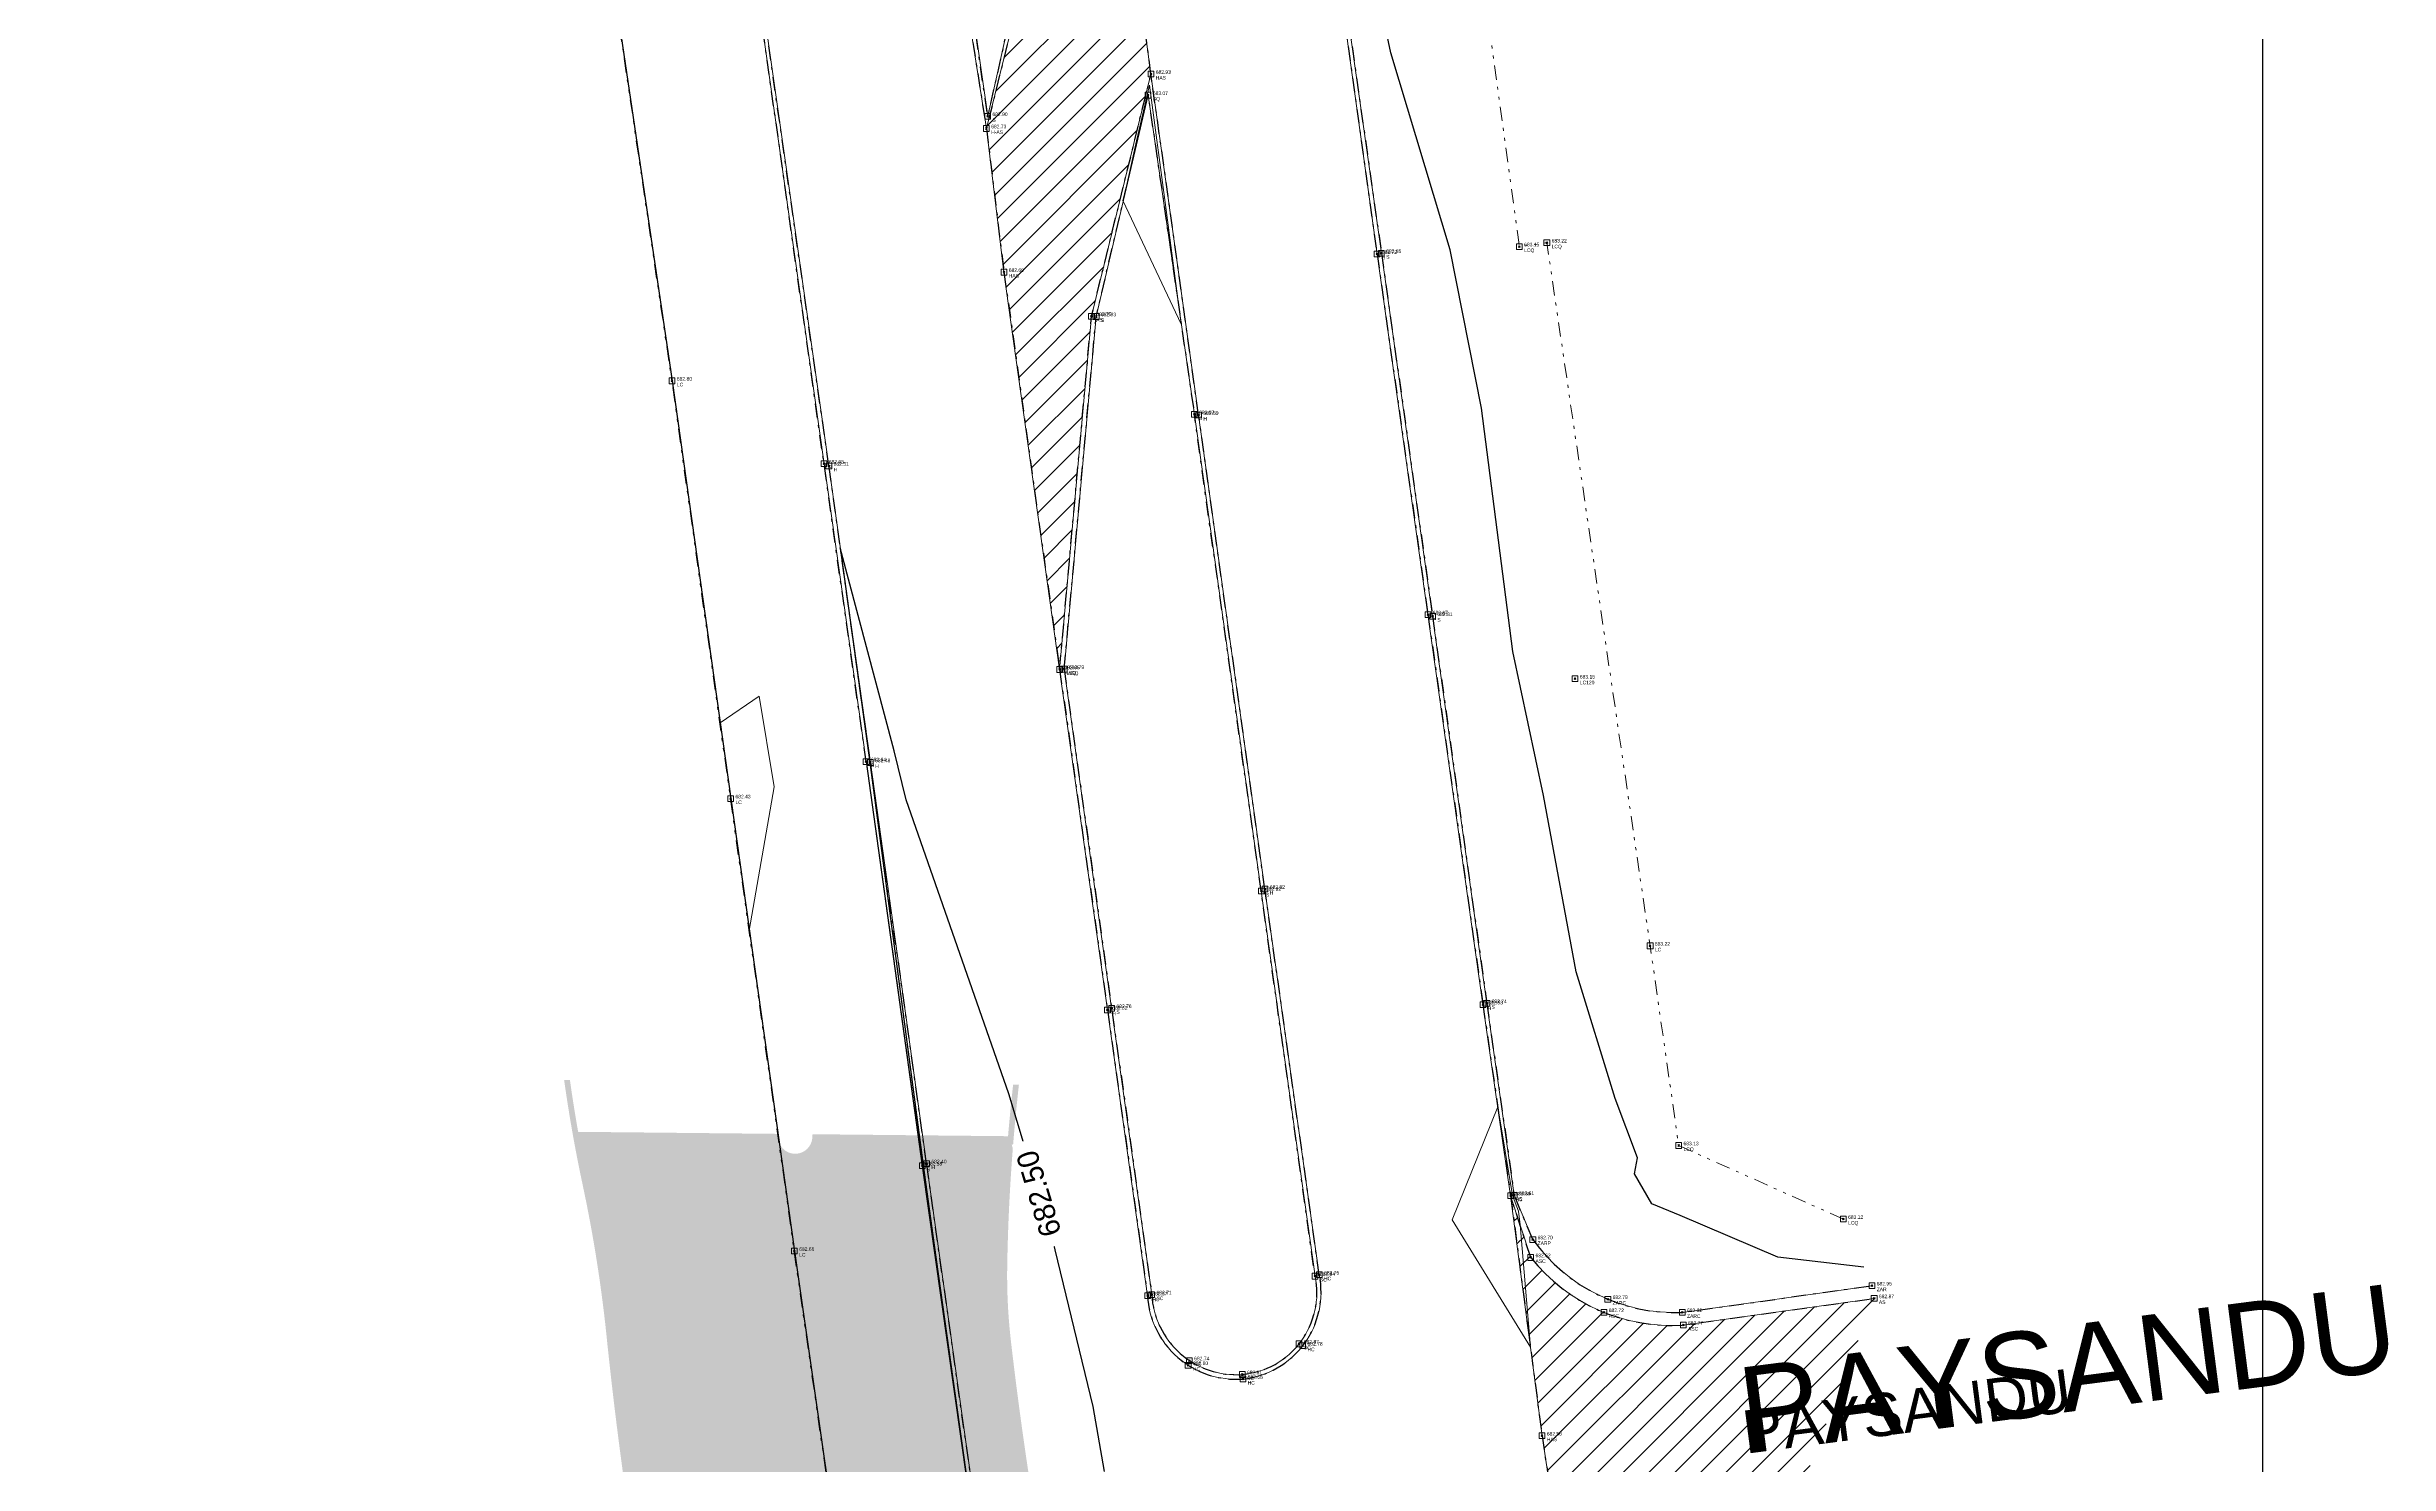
# Model space of a CAD drawing. Extents: x 350769 to 354978, y 6304672 to 6307963.
# Drawn here: x 352722.7 to 352804.4, y 6305729.8 to 6305779.3 of the extents above; entities that cross this region are included whole.
import ezdxf

# ---------------------------------------------------------------- set-up
doc = ezdxf.new("R2010")
doc.units = 0
doc.header["$PDMODE"] = 35
doc.header["$PDSIZE"] = 0.03
for name, pattern in [('4.0 - LO RECABARREN - DESNIVEL NUEVO$0$HIDDEN', [0.375, 0.25, -0.125]), ('CONTINUOS', [0]), ('DASHED', [19.049999999999997, 12.7, -6.35]), ('DIVIDE', [1.25, 0.5, -0.25, 0, -0.25, 0, -0.25]), ('JPG_DASHDOT', [1, 0.5, -0.25, 0, -0.25])]:
    doc.linetypes.add(name, pattern=pattern)
doc.layers.get('0').update_dxf_attribs({"linetype": 'CONTINUOUS'})
for name, color, linetype in [('03_S2_Pav ext_Borde vereda', 7, 'CONTINUOUS'), ('1-CALLE_NOMBRE', 6, 'CONTINUOUS'), ('1-coordenadas', 8, 'CONTINUOUS'), ('1-LINEA DE CIERRO', 7, 'DIVIDE'), ('1-PAVIMENTO', 161, 'CONTINUOUS'), ('1-SOLERA', 212, 'CONTINUOUS'), ('2-ACHURADO PAVIMENTO ASFALTICO 2', 233, 'CONTINUOUS'), ('C-TINN', 5, 'CONTINUOUS'), ('C-TOPO - BORDE - 2', 7, 'CONTINUOUS'), ('C-TOPO-MAJR', 9, 'CONTINUOUS'), ('C-TOPO-MINR', 8, 'CONTINUOUS'), ('TOP-URB-SOLERAS', 2, 'JPG_DASHDOT'), ('V-NODE-TEXT DIC 2012', 31, 'CONTINUOUS')]:
    doc.layers.add(name, color=color, linetype=linetype)
doc.layers.add('0_ASD_TOPOGRAFIA_ELEMENTOS', color=9, linetype='CONTINUOS', lineweight=5, true_color=0xbdbdbd)
doc.styles.add('A', font='arial.ttf', dxfattribs={"height": 2})
pattern_1 = [(45, (38000, -3000), (-0.4490128060534576, 0.4490128060534577), [])]

# ---------------------------------------------------------------- blocks, each defined once
blk = doc.blocks.new('COORDENADAS')
at = {"layer": '1-coordenadas'}
blk.add_line((620, -900.625), (620, -0.625), dxfattribs=at)
blk = doc.blocks.new('TOPOGRAFIA')
at = {"layer": '2-ACHURADO PAVIMENTO ASFALTICO 2', "lineweight": 0, "true_color": 0xbdbdbd}
h = blk.add_hatch(dxfattribs=at)
h.set_pattern_fill('ANSI31', color=9, scale=0.2)
h.set_pattern_definition(pattern_1)
h.paths.add_polyline_path([(390760.1710000001, 6302786.205), (390757.925, 6302801.764), (390756.3220000001, 6302813.174), (390755.929, 6302812.227999999), (390756.685, 6302806.067000001), (390757.278, 6302800.903), (390757.6110000001, 6302796.793), (390757.571, 6302791.91), (390757.228, 6302786.353999999), (390756.873, 6302782.057999999), (390755.478, 6302776.427999999), (390756.0900000001, 6302771.418), (390758.0300000001, 6302757.561000001), (390759.143, 6302769.879), (390761.216, 6302778.327000001)])
h = blk.add_hatch(dxfattribs=at)
h.set_pattern_fill('ANSI31', color=9, scale=0.2)
h.set_pattern_definition(pattern_1)
h.paths.add_polyline_path([(390786.439, 6302735.624), (390779.7800000001, 6302734.695, -0.2464373752287897), (390774.4620000001, 6302737.052999999), (390773.76, 6302739.208), (390774.855, 6302730.836), (390775.929, 6302723.708, -0.2550313273127172), (390779.4920000075, 6302728.205000003, -0.0543090190354028), (390781.021, 6302728.666), (390783.955, 6302729.134)])
at = {"layer": '1-coordenadas', "color": 9, "linetype": '4.0 - LO RECABARREN - DESNIVEL NUEVO$0$HIDDEN', "lineweight": 0, "ltscale": 50, "true_color": 0xbdbdbd}
blk.add_line((390800, 6302300), (390800, 6303200), dxfattribs=at)
at = {"layer": '1-LINEA DE CIERRO', "color": 9, "lineweight": 0, "true_color": 0xbdbdbd, "flags": 128}
blk.add_lwpolyline([(390785.365, 6302738.391), (390779.623, 6302740.958), (390778.626, 6302747.921), (390775.024, 6302772.443), (390774.0670000001, 6302772.31), (390769.509, 6302805.522000001), (390768.473, 6302812.72), (390771.902, 6302817.35), (390780.607, 6302818.615), (390792.6710000001, 6302820.357999999)], dxfattribs=at)
at = {"layer": '1-LINEA DE CIERRO', "color": 9, "true_color": 0xbdbdbd, "flags": 128}
blk.add_lwpolyline([(390762.163, 6302641.971), (390760.023, 6302657.561000001), (390756.9520000001, 6302678.999), (390754.798, 6302694.328), (390752.915, 6302707.616), (390750.911, 6302722.414), (390748.782, 6302737.275), (390746.558, 6302753.057), (390744.515, 6302767.628), (390742.0900000001, 6302784.042), (390741.08, 6302791.2), (390740.24, 6302797.234), (390738.435, 6302810.444), (390737.3282580592, 6302818.15497294)], dxfattribs=at)
at = {"layer": '1-PAVIMENTO', "color": 9, "lineweight": 0, "true_color": 0xbdbdbd, "flags": 128}
for points in [[(390756.3220000001, 6302813.174), (390755.929, 6302812.227999999), (390756.685, 6302806.067000001), (390757.278, 6302800.903), (390757.6110000001, 6302796.793), (390757.571, 6302791.91), (390757.228, 6302786.353999999), (390756.873, 6302782.057999999), (390755.478, 6302776.427999999)], [(390761.216, 6302778.327000001), (390760.1710000001, 6302786.205)], [(390767.19, 6302785.822000001), (390769.102, 6302772.047999999)], [(390754.3120000001, 6302783.779), (390755.478, 6302776.427999999)], [(390749.982, 6302764.66), (390747.698, 6302780.609)], [(390758.0300000001, 6302757.561000001), (390759.143, 6302769.879), (390761.216, 6302778.327000001)], [(390762.878, 6302766.433999999), (390761.216, 6302778.327000001)], [(390755.478, 6302776.427999999), (390756.0900000001, 6302771.418)], [(390769.102, 6302772.047999999), (390770.878, 6302759.473999999)], [(390756.0900000001, 6302771.418), (390758.0300000001, 6302757.561000001)], [(390765.1920000001, 6302749.901000001), (390762.878, 6302766.433999999)], [(390751.43, 6302754.317000001), (390749.982, 6302764.66)], [(390770.878, 6302759.473999999), (390772.794, 6302745.872)], [(390758.0300000001, 6302757.561000001), (390759.701, 6302745.685)], [(390753.391, 6302740.328), (390751.43, 6302754.317000001)], [(390767.088, 6302736.449), (390765.1920000001, 6302749.901000001)], [(390759.701, 6302745.685), (390761.097, 6302735.72)], [(390772.794, 6302745.872), (390773.76, 6302739.208)], [(390755.6170000001, 6302724.547999999), (390753.391, 6302740.328)], [(390773.76, 6302739.208), (390774.855, 6302730.836)], [(390774.4620000001, 6302737.052999999), (390773.76, 6302739.208)], [(390774.855, 6302730.836), (390775.929, 6302723.708)]]:
    blk.add_lwpolyline(points, dxfattribs=at)
for points in [[(390774.4620000001, 6302737.052999999, 0.2464373752287904), (390779.7800000001, 6302734.695), (390786.439, 6302735.624)], [(390761.097, 6302735.72, 0.4203669384706797), (390764.422, 6302732.812999999)], [(390764.422, 6302732.812999999, 0.4425734967407398), (390767.0879999993, 6302736.449)]]:
    blk.add_lwpolyline(points, format="xyb", dxfattribs=at)
at = {"layer": '1-SOLERA', "color": 9, "lineweight": 0, "true_color": 0xbdbdbd, "flags": 128}
for points in [[(390756.6870000001, 6302782.083), (390755.521, 6302776.853999999), (390753.3610000001, 6302791.912), (390752.259, 6302799.841), (390750.855, 6302809.772000001), (390749.511, 6302819.437999999, -0.3170334047111049), (390751.4570000001, 6302821.647000001), (390753.467, 6302821.812000001)], [(390758.189, 6302757.571), (390759.845, 6302745.743), (390761.245, 6302735.757, 0.4196226691646576), (390764.4, 6302732.972, 0.4490223630162601), (390766.94, 6302736.402000001), (390765.061, 6302749.833), (390762.729, 6302766.457)], [(390774.535, 6302737.677999999, 0.2540334593744603), (390779.7460000001, 6302735.139), (390786.363, 6302736.068)]]:
    blk.add_lwpolyline(points, format="xyb", dxfattribs=at)
for points in [[(390751.283, 6302754.348999999), (390749.813, 6302764.737000001), (390747.58, 6302780.592999999), (390745.8820000001, 6302792.537), (390744.304, 6302803.754), (390743.222, 6302811.402000001), (390741.9960000001, 6302820.31)], [(390767.3060000001, 6302785.82), (390769.254, 6302772.079)], [(390758.189, 6302757.571), (390759.3060000001, 6302769.871), (390761.114, 6302777.592), (390762.729, 6302766.457)], [(390769.254, 6302772.079), (390771.039, 6302759.417)], [(390771.039, 6302759.417), (390772.9310000001, 6302745.916)], [(390772.9310000001, 6302745.916), (390773.886, 6302739.223999999)], [(390774.535, 6302737.677999999), (390773.886, 6302739.223999999)]]:
    blk.add_lwpolyline(points, dxfattribs=at)
at = {"layer": '1-SOLERA', "color": 9, "true_color": 0xbdbdbd, "flags": 128}
blk.add_lwpolyline([(390751.283, 6302754.348999999), (390753.2410000001, 6302740.253), (390755.473, 6302724.509), (390758.035, 6302706.453), (390760.221, 6302690.906), (390762.51, 6302674.607000001), (390764.594, 6302659.755)], dxfattribs=at)
at = {"layer": 'C-TINN', "color": 9, "linetype": 'Continuous', "lineweight": 0, "true_color": 0xbdbdbd}
for points, elevation in [([(390761.1160000001, 6302778.227), (390761.1160000001, 6302778.426999999), (390761.316, 6302778.426999999), (390761.316, 6302778.227), (390761.1160000001, 6302778.227)], 682.927), ([(390761.014, 6302777.492000001), (390761.014, 6302777.692), (390761.214, 6302777.692), (390761.214, 6302777.492000001), (390761.014, 6302777.492000001)], 683.066), ([(390755.3780000001, 6302776.328000001), (390755.3780000001, 6302776.528), (390755.578, 6302776.528), (390755.578, 6302776.328000001), (390755.3780000001, 6302776.328000001)], 682.73), ([(390755.4210000001, 6302776.754000001), (390755.4210000001, 6302776.954), (390755.621, 6302776.954), (390755.621, 6302776.754000001), (390755.4210000001, 6302776.754000001)], 682.898), ([(390773.967, 6302772.21), (390773.967, 6302772.409999999), (390774.167, 6302772.409999999), (390774.167, 6302772.21), (390773.967, 6302772.21)], 683.147), ([(390774.924, 6302772.343), (390774.924, 6302772.543), (390775.124, 6302772.543), (390775.124, 6302772.343), (390774.924, 6302772.343)], 683.219), ([(390769.0020000001, 6302771.948000001), (390769.0020000001, 6302772.148), (390769.202, 6302772.148), (390769.202, 6302771.948000001), (390769.0020000001, 6302771.948000001)], 682.718), ([(390769.1540000001, 6302771.979), (390769.1540000001, 6302772.179), (390769.354, 6302772.179), (390769.354, 6302771.979), (390769.1540000001, 6302771.979)], 682.854), ([(390755.9900000001, 6302771.318), (390755.9900000001, 6302771.517999999), (390756.19, 6302771.517999999), (390756.19, 6302771.318), (390755.9900000001, 6302771.318)], 682.691), ([(390759.043, 6302769.779), (390759.043, 6302769.978999999), (390759.243, 6302769.978999999), (390759.243, 6302769.779), (390759.043, 6302769.779)], 682.747), ([(390759.206, 6302769.771000001), (390759.206, 6302769.971), (390759.406, 6302769.971), (390759.406, 6302769.771000001), (390759.206, 6302769.771000001)], 682.928), ([(390744.4150000001, 6302767.528), (390744.4150000001, 6302767.727999999), (390744.615, 6302767.727999999), (390744.615, 6302767.528), (390744.4150000001, 6302767.528)], 682.802), ([(390762.629, 6302766.357000001), (390762.629, 6302766.557), (390762.829, 6302766.557), (390762.829, 6302766.357000001), (390762.629, 6302766.357000001)], 682.974), ([(390762.7780000001, 6302766.334000001), (390762.7780000001, 6302766.534), (390762.978, 6302766.534), (390762.978, 6302766.334000001), (390762.7780000001, 6302766.334000001)], 682.886), ([(390749.7130000001, 6302764.637), (390749.7130000001, 6302764.836999999), (390749.913, 6302764.836999999), (390749.913, 6302764.637), (390749.7130000001, 6302764.637)], 682.652), ([(390749.8820000001, 6302764.560000001), (390749.8820000001, 6302764.76), (390750.082, 6302764.76), (390750.082, 6302764.560000001), (390749.8820000001, 6302764.560000001)], 682.508), ([(390770.7780000001, 6302759.374000001), (390770.7780000001, 6302759.574), (390770.978, 6302759.574), (390770.978, 6302759.374000001), (390770.7780000001, 6302759.374000001)], 682.666), ([(390770.939, 6302759.317000001), (390770.939, 6302759.517), (390771.139, 6302759.517), (390771.139, 6302759.317000001), (390770.939, 6302759.317000001)], 682.811), ([(390757.9300000001, 6302757.461), (390757.9300000001, 6302757.660999999), (390758.13, 6302757.660999999), (390758.13, 6302757.461), (390757.9300000001, 6302757.461)], 682.647), ([(390758.0890000001, 6302757.471000001), (390758.0890000001, 6302757.671), (390758.289, 6302757.671), (390758.289, 6302757.471000001), (390758.0890000001, 6302757.471000001)], 682.789), ([(390775.908, 6302757.137), (390775.908, 6302757.336999999), (390776.108, 6302757.336999999), (390776.108, 6302757.137), (390775.908, 6302757.137)], 683.146), ([(390751.183, 6302754.249000001), (390751.183, 6302754.449), (390751.383, 6302754.449), (390751.383, 6302754.249000001), (390751.183, 6302754.249000001)], 682.641), ([(390751.33, 6302754.217), (390751.33, 6302754.416999999), (390751.53, 6302754.416999999), (390751.53, 6302754.217), (390751.33, 6302754.217)], 682.479), ([(390746.4580000001, 6302752.957), (390746.4580000001, 6302753.157), (390746.658, 6302753.157), (390746.658, 6302752.957), (390746.4580000001, 6302752.957)], 682.433), ([(390764.961, 6302749.733), (390764.961, 6302749.932999999), (390765.161, 6302749.932999999), (390765.161, 6302749.733), (390764.961, 6302749.733)], 682.923), ([(390765.092, 6302749.801), (390765.092, 6302750.000999999), (390765.292, 6302750.000999999), (390765.292, 6302749.801), (390765.092, 6302749.801)], 682.822), ([(390778.526, 6302747.821), (390778.526, 6302748.021), (390778.726, 6302748.021), (390778.726, 6302747.821), (390778.526, 6302747.821)], 683.216), ([(390759.601, 6302745.585), (390759.601, 6302745.784999999), (390759.801, 6302745.784999999), (390759.801, 6302745.585), (390759.601, 6302745.585)], 682.618), ([(390759.745, 6302745.643), (390759.745, 6302745.842999999), (390759.945, 6302745.842999999), (390759.945, 6302745.643), (390759.745, 6302745.643)], 682.76), ([(390772.694, 6302745.772000001), (390772.694, 6302745.972), (390772.894, 6302745.972), (390772.894, 6302745.772000001), (390772.694, 6302745.772000001)], 682.628), ([(390772.831, 6302745.816000001), (390772.831, 6302746.016), (390773.031, 6302746.016), (390773.031, 6302745.816000001), (390772.831, 6302745.816000001)], 682.74), ([(390779.5230000001, 6302740.858), (390779.5230000001, 6302741.057999999), (390779.723, 6302741.057999999), (390779.723, 6302740.858), (390779.5230000001, 6302740.858)], 683.129), ([(390753.141, 6302740.153), (390753.141, 6302740.352999999), (390753.341, 6302740.352999999), (390753.341, 6302740.153), (390753.141, 6302740.153)], 682.53), ([(390753.2910000001, 6302740.228), (390753.2910000001, 6302740.427999999), (390753.491, 6302740.427999999), (390753.491, 6302740.228), (390753.2910000001, 6302740.228)], 682.402), ([(390773.6600000001, 6302739.108), (390773.6600000001, 6302739.307999999), (390773.86, 6302739.307999999), (390773.86, 6302739.108), (390773.6600000001, 6302739.108)], 682.389), ([(390773.786, 6302739.124000001), (390773.786, 6302739.324), (390773.986, 6302739.324), (390773.986, 6302739.124000001), (390773.786, 6302739.124000001)], 682.613), ([(390785.265, 6302738.291), (390785.265, 6302738.490999999), (390785.465, 6302738.490999999), (390785.465, 6302738.291), (390785.265, 6302738.291)], 683.123), ([(390748.6820000001, 6302737.175000001), (390748.6820000001, 6302737.375), (390748.882, 6302737.375), (390748.882, 6302737.175000001), (390748.6820000001, 6302737.175000001)], 682.663), ([(390774.435, 6302737.578000001), (390774.435, 6302737.778), (390774.635, 6302737.778), (390774.635, 6302737.578000001), (390774.435, 6302737.578000001)], 682.703), ([(390766.8400000001, 6302736.302), (390766.8400000001, 6302736.501999999), (390767.04, 6302736.501999999), (390767.04, 6302736.302), (390766.8400000001, 6302736.302)], 682.843), ([(390766.988, 6302736.349), (390766.988, 6302736.549), (390767.188, 6302736.549), (390767.188, 6302736.349), (390766.988, 6302736.349)], 682.752), ([(390774.362, 6302736.953000001), (390774.362, 6302737.153), (390774.562, 6302737.153), (390774.562, 6302736.953000001), (390774.362, 6302736.953000001)], 682.623), ([(390760.9970000001, 6302735.62), (390760.9970000001, 6302735.819999999), (390761.197, 6302735.819999999), (390761.197, 6302735.62), (390760.9970000001, 6302735.62)], 682.574), ([(390761.145, 6302735.657000001), (390761.145, 6302735.857), (390761.345, 6302735.857), (390761.345, 6302735.657000001), (390761.145, 6302735.657000001)], 682.71), ([(390777.0500000001, 6302735.497), (390777.0500000001, 6302735.697), (390777.25, 6302735.697), (390777.25, 6302735.497), (390777.0500000001, 6302735.497)], 682.79), ([(390786.2630000001, 6302735.968), (390786.2630000001, 6302736.168), (390786.463, 6302736.168), (390786.463, 6302735.968), (390786.2630000001, 6302735.968)], 682.952), ([(390786.3390000001, 6302735.524), (390786.3390000001, 6302735.723999999), (390786.539, 6302735.723999999), (390786.539, 6302735.524), (390786.3390000001, 6302735.524)], 682.868), ([(390776.9160000001, 6302735.04), (390776.9160000001, 6302735.239999999), (390777.116, 6302735.239999999), (390777.116, 6302735.04), (390776.9160000001, 6302735.04)], 682.722), ([(390779.646, 6302735.039000001), (390779.646, 6302735.239), (390779.846, 6302735.239), (390779.846, 6302735.039000001), (390779.646, 6302735.039000001)], 682.821), ([(390766.282, 6302733.941000001), (390766.282, 6302734.141), (390766.482, 6302734.141), (390766.482, 6302733.941000001), (390766.282, 6302733.941000001)], 682.873), ([(390766.4090000001, 6302733.874000001), (390766.4090000001, 6302734.074), (390766.609, 6302734.074), (390766.609, 6302733.874000001), (390766.4090000001, 6302733.874000001)], 682.78), ([(390779.6800000001, 6302734.595000001), (390779.6800000001, 6302734.795), (390779.88, 6302734.795), (390779.88, 6302734.595000001), (390779.6800000001, 6302734.595000001)], 682.774), ([(390762.4140000001, 6302733.193), (390762.4140000001, 6302733.392999999), (390762.614, 6302733.392999999), (390762.614, 6302733.193), (390762.4140000001, 6302733.193)], 682.603), ([(390762.4580000001, 6302733.357000001), (390762.4580000001, 6302733.557), (390762.658, 6302733.557), (390762.658, 6302733.357000001), (390762.4580000001, 6302733.357000001)], 682.743), ([(390764.3000000001, 6302732.872), (390764.3000000001, 6302733.072), (390764.5, 6302733.072), (390764.5, 6302732.872), (390764.3000000001, 6302732.872)], 682.806), ([(390764.3220000001, 6302732.713), (390764.3220000001, 6302732.913), (390764.522, 6302732.913), (390764.522, 6302732.713), (390764.3220000001, 6302732.713)], 682.68), ([(390774.755, 6302730.736), (390774.755, 6302730.936), (390774.955, 6302730.936), (390774.955, 6302730.736), (390774.755, 6302730.736)], 682.565)]:
    blk.add_lwpolyline(points, dxfattribs=dict(at, elevation=elevation))
for p in [(390761.216, 6302778.327, 682.927), (390761.114, 6302777.592, 683.066), (390755.521, 6302776.854, 682.898), (390755.478, 6302776.428, 682.73), (390775.024, 6302772.443, 683.219), (390769.102, 6302772.048, 682.718), (390769.254, 6302772.079, 682.854), (390774.067, 6302772.31, 683.147), (390756.0900000001, 6302771.418, 682.691), (390759.143, 6302769.879, 682.747), (390759.306, 6302769.871, 682.928), (390744.515, 6302767.628, 682.802), (390762.729, 6302766.457, 682.974), (390762.8780000001, 6302766.434, 682.886), (390749.813, 6302764.737, 682.652), (390749.982, 6302764.66, 682.508), (390770.8780000001, 6302759.474, 682.666), (390771.039, 6302759.417, 682.811), (390758.0300000001, 6302757.561, 682.647), (390758.189, 6302757.571, 682.789), (390776.008, 6302757.237, 683.146), (390751.283, 6302754.349, 682.641), (390751.43, 6302754.317, 682.479), (390746.558, 6302753.057, 682.433), (390765.061, 6302749.833, 682.923), (390765.192, 6302749.901, 682.822), (390778.626, 6302747.921, 683.216), (390759.701, 6302745.685, 682.618), (390759.845, 6302745.743, 682.76), (390772.794, 6302745.872, 682.628), (390772.931, 6302745.916, 682.74), (390779.623, 6302740.958, 683.129), (390753.241, 6302740.253, 682.53), (390753.391, 6302740.328, 682.402), (390773.76, 6302739.208, 682.389), (390773.886, 6302739.224, 682.613), (390785.365, 6302738.391, 683.123), (390748.782, 6302737.275, 682.663), (390774.535, 6302737.678, 682.703), (390774.462, 6302737.053, 682.623), (390761.097, 6302735.72, 682.574), (390761.245, 6302735.757, 682.71), (390766.94, 6302736.402, 682.843), (390767.088, 6302736.449, 682.752), (390786.363, 6302736.068, 682.952), (390777.016, 6302735.14, 682.722), (390777.15, 6302735.597, 682.79), (390779.746, 6302735.139, 682.821), (390786.439, 6302735.624, 682.868), (390766.382, 6302734.041, 682.873), (390779.7800000001, 6302734.695, 682.774), (390762.514, 6302733.293, 682.603), (390762.558, 6302733.457, 682.743), (390766.509, 6302733.974, 682.78), (390764.4, 6302732.972, 682.806), (390764.422, 6302732.813, 682.68), (390774.855, 6302730.836, 682.565)]:
    blk.add_point(p, dxfattribs=at)
at = {"layer": 'C-TOPO - BORDE - 2', "color": 9, "true_color": 0xbdbdbd, "elevation": 679.8199999999999}
blk.add_lwpolyline([(390715.297, 6302815.121), (390726.192, 6302816.616), (390735.997, 6302817.971), (390737.335, 6302818.108), (390738.435, 6302810.444), (390740.24, 6302797.234), (390741.08, 6302791.2), (390742.0900000001, 6302784.042), (390744.515, 6302767.628), (390746.558, 6302753.057), (390748.782, 6302737.275), (390750.911, 6302722.414), (390752.915, 6302707.616), (390754.798, 6302694.328), (390756.952, 6302678.999), (390760.023, 6302657.561), (390762.163, 6302641.971)], dxfattribs=at)
at = {"layer": 'C-TOPO-MAJR', "color": 9, "linetype": 'Continuous', "lineweight": -3, "true_color": 0xbdbdbd, "elevation": 682.5}
blk.add_lwpolyline([(390759.590580247, 6302729.586271605), (390759.202046729, 6302731.856785047), (390757.781627907, 6302737.702511627), (390756.2538703704, 6302742.75849074), (390752.6795755396, 6302753.012884892), (390752.255, 6302754.7225), (390750.3814482759, 6302761.806758621), (390751.4109444444, 6302754.321148148), (390752.1757058823, 6302748.525941176), (390753.27615625, 6302740.270578125), (390753.6602941177, 6302737.481529412), (390755.3335, 6302725.493)], dxfattribs=at)
at = {"layer": 'C-TOPO-MAJR', "color": 9, "linetype": 'Continuous', "lineweight": 0, "true_color": 0xbdbdbd, "elevation": 682.5}
for points in [[(390747.2058608696, 6302748.459634783), (390748.0799951923, 6302753.473173077), (390747.5538219179, 6302756.630333333), (390746.1870487805, 6302755.702682926)], [(390774.093, 6302738.18575641), (390774.0339649682, 6302738.667140127), (390773.8224375, 6302739.215928571), (390773.3113556486, 6302742.302995816), (390771.7198016529, 6302738.364338843), (390774.4505965909, 6302733.927931818), (390774.093, 6302738.18575641)]]:
    blk.add_lwpolyline(points, dxfattribs=at)
at = {"layer": 'C-TOPO-MINR', "color": 9, "linetype": 'Continuous', "lineweight": -3, "true_color": 0xbdbdbd, "elevation": 683}
blk.add_lwpolyline([(390786.0828596492, 6302736.720070176), (390783.0764668875, 6302737.066509934), (390779.6745162338, 6302738.520821429), (390778.6819469027, 6302738.917973451), (390778.0822676057, 6302739.964760563), (390778.1887500001, 6302740.524499999), (390777.4038020566, 6302742.602169666), (390776.0417142857, 6302747.011168067), (390774.9014926108, 6302753.165901477), (390773.8424059702, 6302758.187089552), (390772.74225, 6302766.669312499), (390771.6522866895, 6302772.194105802), (390769.5870625, 6302779.069256945), (390768.1578720379, 6302785.835696682)], dxfattribs=at)
at = {"layer": 'C-TOPO-MINR', "color": 9, "linetype": 'Continuous', "lineweight": 0, "true_color": 0xbdbdbd, "elevation": 683}
blk.add_lwpolyline([(390760.2493043479, 6302773.899347826), (390762.2725869565, 6302769.603847827), (390761.7608, 6302773.500733334), (390761.1624316547, 6302777.940992806), (390760.7062068966, 6302775.996206896), (390760.2493043479, 6302773.899347826)], dxfattribs=at)
at = {"layer": 'V-NODE-TEXT DIC 2012', "color": 9, "lineweight": 0, "true_color": 0xbdbdbd}
for p in [(390761.216, 6302778.327), (390761.114, 6302777.592), (390755.521, 6302776.854), (390755.478, 6302776.428), (390775.024, 6302772.443), (390769.102, 6302772.048), (390769.254, 6302772.079), (390774.067, 6302772.31), (390756.0900000001, 6302771.418), (390759.143, 6302769.879), (390759.306, 6302769.871), (390744.515, 6302767.628), (390762.729, 6302766.457), (390762.8780000001, 6302766.434), (390749.813, 6302764.737), (390749.982, 6302764.66), (390770.8780000001, 6302759.474), (390771.039, 6302759.417), (390758.0300000001, 6302757.561), (390758.189, 6302757.571), (390776.008, 6302757.237), (390751.283, 6302754.349), (390751.43, 6302754.317), (390746.558, 6302753.057), (390765.061, 6302749.833), (390765.192, 6302749.901), (390778.626, 6302747.921), (390759.701, 6302745.685), (390759.845, 6302745.743), (390772.794, 6302745.872), (390772.931, 6302745.916), (390779.623, 6302740.958), (390753.241, 6302740.253), (390753.391, 6302740.328), (390773.76, 6302739.208), (390773.886, 6302739.224), (390785.365, 6302738.391), (390748.782, 6302737.275), (390774.535, 6302737.678), (390774.462, 6302737.053), (390761.097, 6302735.72), (390761.245, 6302735.757), (390766.94, 6302736.402), (390767.088, 6302736.449), (390786.363, 6302736.068), (390777.016, 6302735.14), (390777.15, 6302735.597), (390779.746, 6302735.139), (390786.439, 6302735.624), (390766.382, 6302734.041), (390779.7800000001, 6302734.695), (390762.514, 6302733.293), (390762.558, 6302733.457), (390766.509, 6302733.974), (390764.4, 6302732.972), (390764.422, 6302732.813), (390774.855, 6302730.836)]:
    blk.add_point(p, dxfattribs=at)
at = {"layer": '1-CALLE_NOMBRE', "color": 9, "lineweight": 0, "true_color": 0xbdbdbd, "style": 'A'}
blk.add_text('PAYSANDU', height=3, rotation=7.390040223569411, dxfattribs=at).set_placement((390781.9578958958, 6302730.205285189))
at = {"layer": 'V-NODE-TEXT DIC 2012', "color": 9, "lineweight": 0, "true_color": 0xbdbdbd}
for s, p in [('682.93', (390761.3827893219, 6302778.335210677)), ('HAS', (390761.3827893219, 6302778.135210678)), ('SQ', (390761.2807893219, 6302777.400210679)), ('683.07', (390761.2807893219, 6302777.600210678)), ('682.73', (390755.6447893219, 6302776.436210678)), ('S', (390755.6877893219, 6302776.662210679)), ('682.90', (390755.6877893219, 6302776.862210678)), ('H-AS', (390755.6447893219, 6302776.236210679)), ('683.15', (390774.2337893219, 6302772.318210677)), ('683.22', (390775.1907893219, 6302772.451210678)), ('682.72', (390769.2687893219, 6302772.056210678)), ('H', (390769.2687893219, 6302771.856210679)), ('S', (390769.4207893219, 6302771.887210678)), ('682.85', (390769.4207893219, 6302772.087210678)), ('LCQ', (390774.2337893219, 6302772.118210678)), ('LCQ', (390775.1907893219, 6302772.251210678)), ('682.69', (390756.2567893219, 6302771.426210677)), ('HAS', (390756.2567893219, 6302771.226210678)), ('682.75', (390759.3097893219, 6302769.887210677)), ('682.93', (390759.4727893219, 6302769.879210678)), ('AS', (390759.3097893219, 6302769.687210678)), ('S', (390759.4727893219, 6302769.679210679)), ('682.80', (390744.6817893219, 6302767.636210677)), ('LC', (390744.6817893219, 6302767.436210678)), ('S', (390762.8957893219, 6302766.265210679)), ('682.97', (390762.8957893219, 6302766.465210678)), ('682.89', (390763.0447893219, 6302766.442210678)), ('H', (390763.0447893219, 6302766.242210679)), ('S', (390749.9797893219, 6302764.545210678)), ('682.65', (390749.9797893219, 6302764.745210677)), ('682.51', (390750.1487893219, 6302764.668210678)), ('H', (390750.1487893219, 6302764.468210679)), ('682.67', (390771.0447893219, 6302759.482210678)), ('H', (390771.0447893219, 6302759.282210679)), ('S', (390771.2057893219, 6302759.225210679)), ('682.81', (390771.2057893219, 6302759.425210678)), ('682.65', (390758.1967893219, 6302757.569210677)), ('682.79', (390758.3557893219, 6302757.579210678)), ('HASQ', (390758.1967893219, 6302757.369210678)), ('SQ', (390758.3557893219, 6302757.379210679)), ('683.15', (390776.1747893219, 6302757.245210677)), ('LC120', (390776.1747893219, 6302757.045210678)), ('682.64', (390751.4497893219, 6302754.357210678)), ('682.48', (390751.5967893219, 6302754.325210677)), ('S', (390751.4497893219, 6302754.157210679)), ('H', (390751.5967893219, 6302754.125210678)), ('682.43', (390746.7247893219, 6302753.065210678)), ('LC', (390746.7247893219, 6302752.865210678)), ('S', (390765.2277893219, 6302749.641210678)), ('682.92', (390765.2277893219, 6302749.841210677)), ('682.82', (390765.3587893219, 6302749.909210677)), ('H', (390765.3587893219, 6302749.709210678)), ('683.22', (390778.7927893219, 6302747.929210678)), ('LC', (390778.7927893219, 6302747.729210678)), ('682.62', (390759.8677893219, 6302745.693210677)), ('H', (390759.8677893219, 6302745.493210678)), ('S', (390760.0117893219, 6302745.551210678)), ('682.76', (390760.0117893219, 6302745.751210677)), ('682.63', (390772.9607893219, 6302745.880210678)), ('H', (390772.9607893219, 6302745.680210679)), ('S', (390773.0977893219, 6302745.724210679)), ('682.74', (390773.0977893219, 6302745.924210678)), ('683.13', (390779.7897893219, 6302740.966210677)), ('LCQ', (390779.7897893219, 6302740.766210678)), ('S', (390753.4077893219, 6302740.061210678)), ('682.53', (390753.4077893219, 6302740.261210677)), ('682.40', (390753.5577893219, 6302740.336210677)), ('H', (390753.5577893219, 6302740.136210678)), ('682.39', (390773.9267893219, 6302739.216210677)), ('HC', (390773.9267893219, 6302739.016210678)), ('S', (390774.0527893219, 6302739.032210679)), ('682.61', (390774.0527893219, 6302739.232210678)), ('683.12', (390785.5317893219, 6302738.399210677)), ('LCQ', (390785.5317893219, 6302738.199210678)), ('682.66', (390748.9487893219, 6302737.283210678)), ('ZARP', (390774.7017893219, 6302737.486210679)), ('682.70', (390774.7017893219, 6302737.686210678)), ('LC', (390748.9487893219, 6302737.083210679)), ('682.84', (390767.1067893219, 6302736.410210677)), ('682.75', (390767.2547893219, 6302736.457210678)), ('ASC', (390774.6287893219, 6302736.861210679)), ('682.62', (390774.6287893219, 6302737.061210678)), ('682.57', (390761.2637893219, 6302735.728210677)), ('HC', (390761.2637893219, 6302735.528210678)), ('SC', (390761.4117893219, 6302735.565210679)), ('682.71', (390761.4117893219, 6302735.765210678)), ('SC', (390767.1067893219, 6302736.210210678)), ('HC', (390767.2547893219, 6302736.257210678)), ('682.79', (390777.3167893219, 6302735.605210678)), ('ZAR', (390786.5297893219, 6302735.876210678)), ('682.95', (390786.5297893219, 6302736.076210678)), ('682.87', (390786.6057893219, 6302735.632210677)), ('ASC', (390777.1827893219, 6302734.948210678)), ('682.72', (390777.1827893219, 6302735.148210677)), ('ZARC', (390777.3167893219, 6302735.405210678)), ('ZARC', (390779.9127893219, 6302734.947210679)), ('682.82', (390779.9127893219, 6302735.147210678)), ('682.77', (390779.9467893219, 6302734.703210678)), ('AS', (390786.6057893219, 6302735.432210678)), ('682.87', (390766.5487893219, 6302734.049210678)), ('682.78', (390766.6757893219, 6302733.982210678)), ('ASC', (390779.9467893219, 6302734.503210679)), ('682.60', (390762.6807893219, 6302733.301210677)), ('HC', (390762.6807893219, 6302733.101210678)), ('SC', (390762.7247893219, 6302733.265210679)), ('682.74', (390762.7247893219, 6302733.465210678)), ('SC', (390766.5487893219, 6302733.849210679)), ('HC', (390766.6757893219, 6302733.782210679)), ('SC', (390764.5667893219, 6302732.780210678)), ('682.81', (390764.5667893219, 6302732.980210678)), ('682.68', (390764.5887893219, 6302732.821210678)), ('HC', (390764.5887893219, 6302732.621210678)), ('682.56', (390775.0217893219, 6302730.844210678)), ('HAS', (390775.0217893219, 6302730.644210679))]:
    blk.add_text(s, height=0.125, dxfattribs=at).set_placement(p)
at = {"layer": 'C-TOPO-MAJR', "color": 9, "linetype": 'Continuous', "lineweight": 0, "true_color": 0xbdbdbd, "insert": (390757.3056467605, 6302739.277729342, 682.5), "char_height": 0.75, "width": 3.751428571428572, "attachment_point": 5, "rotation": 106.81316224131308, "bg_fill": 3, "box_fill_scale": 1.042333333333333, "bg_fill_color": 9, "bg_fill_true_color": 13158600, "bg_fill_transparency": 0}
blk.add_mtext('682.50', dxfattribs=at)

msp = doc.modelspace()

# ---------------------------------------------------------------- hatches: boundary and pattern name
at = {"layer": '03_S2_Pav ext_Borde vereda'}
h = msp.add_hatch(dxfattribs=at)
h.set_pattern_fill('DOTS', color=256, scale=0.2)
h.set_pattern_definition([(0, (0, 0), (0.079375, 0.15875), [0, -0.15875])])
edge = h.paths.add_edge_path()
edge.add_arc((352748.807107874, 6305741.269405212), 0.5999999997963799, 191.9514691490308, 355.6454640378288, ccw=False)
edge.add_arc((352792.1656155872, 6305750.44716257), 44.91919923949852, 191.6658296357323, 191.9514692418356, ccw=False)
edge.add_line((352748.1742863799, 6305741.364353815), (352741.2376582708, 6305741.435018855))
edge.add_arc((352792.1656293169, 6305750.447165456), 51.71921326952407, 188.0125546036902, 190.0350986090664, ccw=False)
edge.add_line((352740.9513223081, 6305743.238019956), (352740.7490681265, 6305743.240089635))
edge.add_arc((352792.1656290702, 6305750.447165417), 51.91921301991067, 187.9791811750896, 192.0602721960892)
edge.add_arc((352692.4959415311, 6305729.152110391), 50.00000000047035, 5.60378649539922, 12.060272198245514, ccw=False)
edge.add_arc((352885.4862939289, 6305749.065308514), 144.0158244129297, 185.9908039764865, 195.0562448024133)
edge.add_arc((352743.5173332062, 6305710.875430023), 2.999999999954398, -16.830452785358773, 15.056244806888003, ccw=False)
edge.add_line((352746.3888304307, 6305710.006808305), (352745.3287429145, 6305706.502361781))
edge.add_arc((352748.2002401392, 6305705.633740064), 2.999999999812464, 163.1695472326319, 198.169547144002)
edge.add_line((352745.3498263664, 6305704.698250178), (352746.8300326544, 6305700.188099444))
edge.add_arc((353217.9831608642, 6305866.064499031), 499.500000161972, 199.3953684079003, 202.5348664856801)
edge.add_line((352756.6217413522, 6305674.633334516), (352763.639245148, 6305654.529240481))
edge.add_line((352763.639245148, 6305654.529240481), (352766.4264742089, 6305646.43549965))
edge.add_arc((352769.2629942663, 6305647.412307692), 2.9999999976121, 199.0020922070788, 234.0030550648001)
edge.add_line((352767.499767926, 6305644.98516269), (352769.961697802, 6305643.196603284))
edge.add_arc((352768.1984038475, 6305640.769507402), 2.999999998837941, 17.976358872040123, 54.00145895067271, ccw=False)
edge.add_arc((351870.7856452978, 6305349.591750081), 946.4692075336546, 17.705959740535604, 17.976358882199122, ccw=False)
edge.add_arc((357774.1697823623, 6306970.410759049), 5176.320896709754, 194.9225132431574, 195.0618194246089)
edge.add_arc((352345.6738984999, 6305526.266111681), 441.25611932077, 9.34097559351909, 12.96792143707961, ccw=False)
edge.add_line((352781.0789138558, 6305597.886188761), (352781.4489845983, 6305594.732162509))
edge.add_line((352781.4489845983, 6305594.732162509), (352781.7118784937, 6305591.659914605))
edge.add_line((352781.7118784937, 6305591.659914605), (352781.8385024114, 6305588.604119238))
edge.add_line((352781.8385024114, 6305588.604119238), (352781.8364175631, 6305585.624834009))
edge.add_line((352781.8364175631, 6305585.624834009), (352781.7649684186, 6305582.656344377))
edge.add_line((352781.7649684186, 6305582.656344377), (352781.6942478663, 6305579.727721356))
edge.add_line((352781.6942478663, 6305579.727721356), (352781.691797965, 6305576.786303966))
edge.add_line((352781.691797965, 6305576.786303966), (352781.8162957234, 6305573.823646761))
edge.add_line((352781.8162957234, 6305573.823646761), (352782.1333105433, 6305570.857434381))
edge.add_line((352782.1333105433, 6305570.857434381), (352782.4224084729, 6305567.892524181))
edge.add_arc((352351.0161265206, 6305527.324169742), 433.3095561949082, 3.225521572061382, 5.372151809226523, ccw=False)
edge.add_line((352783.6392338263, 6305551.704869383), (352784.6630526486, 6305533.533094569))
edge.add_line((352784.6630526486, 6305533.533094569), (352784.8627359697, 6305533.544344959))
edge.add_line((352784.8627359697, 6305533.544344959), (352784.7614824652, 6305535.341494849))
edge.add_line((352784.7614824652, 6305535.341494849), (352791.0515502285, 6305535.695884546))
edge.add_line((352791.0515502285, 6305535.695884546), (352790.1289417631, 6305552.070507038))
edge.add_arc((352351.1669668967, 6305527.338883463), 439.6581269387245, 3.224701052057836, 6.060573711218999)
edge.add_arc((352790.3565918117, 6305573.969071733), 1.999999999945699, 6.0606032980845725, 186.0606032980846, ccw=False)
edge.add_arc((352351.1622991182, 6305527.338432359), 443.6628162556926, 3.217449181925076, 6.060568264723997, ccw=False)
edge.add_line((352794.1257775217, 6305552.239262236), (352795.0452190058, 6305535.920892466))
edge.add_line((352795.0452190058, 6305535.920892466), (352802.3336578499, 6305536.331531545))
edge.add_line((352802.3336578499, 6305536.331531545), (352802.4349161039, 6305534.534381922))
edge.add_line((352802.4349161039, 6305534.534381922), (352802.6345994249, 6305534.545632312))
edge.add_line((352802.6345994249, 6305534.545632312), (352801.6139020642, 6305552.661151838))
edge.add_arc((352351.1825943538, 6305527.340050788), 451.1424621161192, 3.217509190977135, 7.539579774249303)
edge.add_line((352798.424685217, 6305586.534926279), (352797.9012403427, 6305589.488875955))
edge.add_line((352797.9012403427, 6305589.488875955), (352797.3365728213, 6305592.434019568))
edge.add_line((352797.3365728213, 6305592.434019568), (352796.6958768523, 6305595.358217658))
edge.add_line((352796.6958768523, 6305595.358217658), (352795.9831012638, 6305598.256702546))
edge.add_line((352795.9831012638, 6305598.256702546), (352795.2312406748, 6305601.14139499))
edge.add_line((352795.2312406748, 6305601.14139499), (352794.4777506102, 6305604.032520927))
edge.add_line((352794.4777506102, 6305604.032520927), (352793.7600799335, 6305606.950839449))
edge.add_line((352793.7600799335, 6305606.950839449), (352793.1116245539, 6305609.908244738))
edge.add_line((352793.1116245539, 6305609.908244738), (352792.5394792675, 6305612.889795138))
edge.add_line((352792.5394792675, 6305612.889795138), (352792.0324970306, 6305615.833367012))
edge.add_arc((352349.3794959823, 6305527.058193442), 451.4672864997696, 11.34036856314948, 13.00836214571379)
edge.add_arc((357774.1697955242, 6306970.41076279), 5162.320910391518, 194.9999834352606, 195.0646242227744, ccw=False)
edge.add_arc((357774.169782392, 6306970.410758941), 5162.320896710819, 194.9187546239539, 194.9999834317284, ccw=False)
edge.add_arc((351870.7856503583, 6305349.591751711), 960.4692022169403, 17.6855815163341, 18.02844618382459)
edge.add_line((352784.0986754693, 6305646.846535643), (352779.7127917055, 6305660.065130418))
edge.add_line((352779.7127917055, 6305660.065130418), (352778.2447198638, 6305664.270935675))
edge.add_arc((352781.0771254758, 6305665.259610773), 3.000000000017311, 164.2426501831299, 199.2419723042245, ccw=False)
edge.add_line((352778.1898642501, 6305666.074302503), (352779.0965417422, 6305669.287415111))
edge.add_arc((352776.2092804626, 6305670.102106659), 3.000000002401977, 344.2426538185178, 379.2411689966837)
edge.add_line((352779.0416999381, 6305671.090742046), (352775.3130339926, 6305681.772809769))
edge.add_arc((353217.9831415489, 6305866.064496217), 479.499999810042, 199.3953684066971, 202.6028577441465, ccw=False)
edge.add_arc((352886.446909108, 6305749.31139384), 128.0066753270843, 193.0167272097847, 199.3823276591603, ccw=False)
edge.add_line((352761.7294485139, 6305720.479745409), (352761.2068808931, 6305722.929110203))
edge.add_arc((352758.2729112968, 6305722.30315301), 2.999999999924595, 12.04339099117361, 47.04339098351103)
edge.add_line((352760.3172441938, 6305724.498762949), (352758.0555260451, 6305726.604661522))
edge.add_arc((352760.0944720358, 6305728.805274901), 2.99999999984294, 189.0152662965182, 227.1838055238015, ccw=False)
edge.add_arc((352890.9046990141, 6305749.734267092), 135.473912658656, 186.6172443951816, 189.0883468521698, ccw=False)
edge.add_arc((352776.2001716926, 6305736.426527866), 19.99999999931905, 179.0500227966985, 186.6144373405044, ccw=False)
edge.add_arc((352822.4843558686, 6305735.65905512), 66.29054675840034, 173.5738066356019, 179.0500227987026, ccw=False)
edge.add_line((352756.6103221528, 6305743.07850736), (352756.4092914153, 6305743.080555354))
edge.add_arc((352822.484353839, 6305735.659055321), 66.49054471909109, 173.5914414725011, 175.1486086874124)
edge.add_line((352756.2320178947, 6305741.282267834), (352749.4122775835, 6305741.351742111))
edge.add_arc((352781.0377145955, 6305739.580912855), 31.67497596609706, 176.7951366379012, 177.0268290183054)

# ---------------------------------------------------------------- linework, layer by layer
at = {"layer": 'C-TOPO - BORDE - 2', "elevation": 679.8199999999999}
msp.add_lwpolyline([(352715.297, 6305815.121), (352726.192, 6305816.616), (352735.997, 6305817.971), (352737.335, 6305818.108), (352738.435, 6305810.444), (352740.24, 6305797.234), (352741.08, 6305791.2), (352742.0900000001, 6305784.042), (352744.515, 6305767.628), (352746.558, 6305753.057), (352748.782, 6305737.275), (352750.911, 6305722.414), (352752.915, 6305707.616), (352754.798, 6305694.328), (352756.952, 6305678.999), (352760.023, 6305657.561), (352762.163, 6305641.971)], dxfattribs=at)
at = {"layer": 'TOP-URB-SOLERAS', "flags": 128}
for points in [[(352756.6870000001, 6305782.083), (352755.521, 6305776.853999999), (352753.3610000001, 6305791.912), (352752.259, 6305799.841), (352750.855, 6305809.772000001), (352749.511, 6305819.437999999, -0.3170334047111049), (352751.4570000001, 6305821.647000001), (352753.467, 6305821.812000001)], [(352758.189, 6305757.571), (352759.845, 6305745.743), (352761.245, 6305735.757, 0.4196226691646576), (352764.4, 6305732.972, 0.4490223630162601), (352766.94, 6305736.402000001), (352765.061, 6305749.833), (352762.729, 6305766.457)], [(352774.535, 6305737.677999999, 0.2540334593744603), (352779.7460000001, 6305735.139), (352786.363, 6305736.068)], [(352764.422, 6305732.812999999, 0.4425734967407398), (352767.0879999993, 6305736.449)], [(352774.4620000001, 6305737.052999999, 0.2464373752287904), (352779.7800000001, 6305734.695), (352786.439, 6305735.624)], [(352761.097, 6305735.72, 0.4203669384706797), (352764.422, 6305732.812999999)]]:
    msp.add_lwpolyline(points, format="xyb", dxfattribs=at)
for points in [[(352751.283, 6305754.348999999), (352749.813, 6305764.737000001), (352747.58, 6305780.592999999), (352745.8820000001, 6305792.537), (352744.304, 6305803.754), (352743.222, 6305811.402000001), (352741.9960000001, 6305820.31)], [(352756.3220000001, 6305813.174), (352755.929, 6305812.227999999), (352756.685, 6305806.067000001), (352757.278, 6305800.903), (352757.6110000001, 6305796.793), (352757.571, 6305791.91), (352757.228, 6305786.353999999), (352756.873, 6305782.057999999), (352755.478, 6305776.427999999)], [(352761.216, 6305778.327000001), (352760.1710000001, 6305786.205)], [(352767.19, 6305785.822000001), (352769.102, 6305772.047999999)], [(352767.3060000001, 6305785.82), (352769.254, 6305772.079)], [(352754.3120000001, 6305783.779), (352755.478, 6305776.427999999)], [(352749.982, 6305764.66), (352747.698, 6305780.609)], [(352758.0300000001, 6305757.561000001), (352759.143, 6305769.879), (352761.216, 6305778.327000001)], [(352762.878, 6305766.433999999), (352761.216, 6305778.327000001)], [(352758.189, 6305757.571), (352759.3060000001, 6305769.871), (352761.114, 6305777.592), (352762.729, 6305766.457)], [(352755.478, 6305776.427999999), (352756.0900000001, 6305771.418)], [(352756.0900000001, 6305771.418), (352758.0300000001, 6305757.561000001)], [(352769.102, 6305772.047999999), (352770.878, 6305759.473999999)], [(352769.254, 6305772.079), (352771.039, 6305759.417)], [(352765.1920000001, 6305749.901000001), (352762.878, 6305766.433999999)], [(352751.43, 6305754.317000001), (352749.982, 6305764.66)], [(352770.878, 6305759.473999999), (352772.794, 6305745.872)], [(352771.039, 6305759.417), (352772.9310000001, 6305745.916)], [(352758.0300000001, 6305757.561000001), (352759.701, 6305745.685)], [(352751.283, 6305754.348999999), (352753.2410000001, 6305740.253), (352755.473, 6305724.509), (352758.035, 6305706.453), (352760.221, 6305690.906), (352762.51, 6305674.607000001), (352764.594, 6305659.755)], [(352753.391, 6305740.328), (352751.43, 6305754.317000001)], [(352767.088, 6305736.449), (352765.1920000001, 6305749.901000001)], [(352759.701, 6305745.685), (352761.097, 6305735.72)], [(352772.794, 6305745.872), (352773.76, 6305739.208)], [(352772.9310000001, 6305745.916), (352773.886, 6305739.223999999)], [(352755.6170000001, 6305724.547999999), (352753.391, 6305740.328)], [(352773.76, 6305739.208), (352774.855, 6305730.836)], [(352774.4620000001, 6305737.052999999), (352773.76, 6305739.208)], [(352774.535, 6305737.677999999), (352773.886, 6305739.223999999)], [(352774.855, 6305730.836), (352775.929, 6305723.708)]]:
    msp.add_lwpolyline(points, dxfattribs=at)

# ---------------------------------------------------------------- block references
at = {"color": 252, "linetype": 'DASHED'}
msp.add_blockref('COORDENADAS', (352180, 6306200.625), dxfattribs=at)

# ---------------------------------------------------------------- texts
at = {"layer": '1-CALLE_NOMBRE', "style": 'A'}
msp.add_text('PAYSANDU', height=1.5, rotation=7.390040223569411, dxfattribs=at).set_placement((352781.9578958958, 6305730.205285189))

# ---------------------------------------------------------------- next in the draw order: block references
at = {"layer": '0_ASD_TOPOGRAFIA_ELEMENTOS', "color": 30, "true_color": 0xf26507}
msp.add_blockref('TOPOGRAFIA', (-38000, 3000), dxfattribs=at)

doc.saveas('drawing.dxf')
